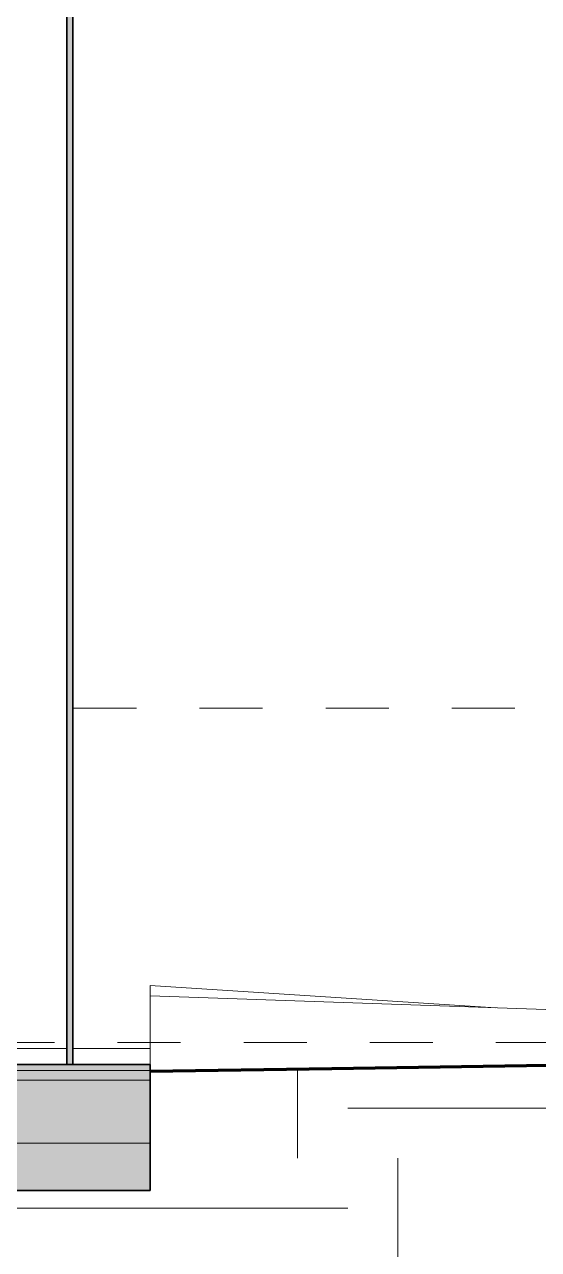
# Model space of a CAD drawing. Header units: metres. Extents: x 3 to 183, y -124 to 10.
# Drawn here: x 176.669 to 177.484, y -0.859 to 1.085 of the extents above; entities that cross this region are included whole.
import ezdxf

# ---------------------------------------------------------------- set-up
doc = ezdxf.new("R2010")
doc.units = ezdxf.units.M
doc.linetypes.add('Centre', pattern=[0.03175, 0.00635, -0.00475, 0.0159, -0.00475])
for name, color, linetype, lineweight in [('A-FLOR', 7, 'Continuous', 9), ('A-FLOR-LEVL', 7, 'Continuous', 9), ('A-FLOR-MCUT', 7, 'Continuous', 9), ('C-BLDG-PADS', 7, 'Continuous', 9), ('C-TOPO', 7, 'Continuous', 9), ('I-WALL', 7, 'Continuous', 9)]:
    doc.layers.add(name, color=color, linetype=linetype, lineweight=lineweight)
pattern_1 = [(0, (0.0162, 0), (0.635, 0.635), [0.635, -0.635]), (0, (0.0162, 0.2381), (0.635, 0.635), [0.635, -0.635]), (0, (0.0162, 0.47625), (0.635, 0.635), [0.635, -0.635]), (90, (0.09555, 0.5556), (-0.635, 0.635), [0.635, -0.635]), (90, (0.3337, 0.5556), (-0.635, 0.635), [0.635, -0.635]), (90, (0.5718, 0.5556), (-0.635, 0.635), [0.635, -0.635])]

# ---------------------------------------------------------------- blocks, each defined once
blk = doc.blocks.new('YADRAN_LASQUEMAS_ARQ_MO_000_SITIO_rvt-4-Elevación 03')
at = {"layer": 'C-TOPO', "true_color": 0xaaaaaa}
h = blk.add_hatch(dxfattribs=at)
h.set_pattern_fill('FP_102', color=253, style=0, pattern_type=2)
h.set_pattern_definition(pattern_1)
h.paths.add_polyline_path([(99.3329, -1.6982), (100.2097, -1.6982), (100.2097, -0.5627), (99.3329, -0.5757), (99.3329, -1.1331)])
h = blk.add_hatch(dxfattribs=at)
h.set_pattern_fill('FP_102', color=253, style=0, pattern_type=2)
h.set_pattern_definition(pattern_1)
h.paths.add_polyline_path([(91.9287, -1.6982), (99.3329, -1.6982), (99.3329, -0.765), (91.9287, -0.765), (91.9287, -1.6276)])
at = {"layer": 'C-BLDG-PADS', "color": 253, "lineweight": 18, "true_color": 0xaaaaaa}
for p, q in [((99.3329, -0.59), (91.9287, -0.59)), ((99.3329, -0.69), (99.3329, -0.59)), ((91.9287, -0.69), (99.3329, -0.69))]:
    blk.add_line(p, q, dxfattribs=at)
at = {"layer": 'C-TOPO', "color": 253, "true_color": 0xaaaaaa}
for p, q in [((99.3329, -0.4402), (99.3329, -0.4401)), ((99.8807, -0.4751), (99.3329, -0.4401)), ((99.3329, -0.4402), (99.3329, -0.4401)), ((99.3329, -0.4562), (99.3329, -0.4402)), ((99.3329, -0.4562), (99.3329, -0.4402)), ((99.3329, -0.565), (99.3329, -0.4562)), ((100.2097, -0.4865), (99.3329, -0.4562)), ((99.3329, -0.4562), (99.3329, -0.565)), ((99.3329, -0.4594), (99.3329, -0.4562)), ((99.3329, -0.5757), (100.2097, -0.5625)), ((99.621, -0.5714), (100.2097, -0.5627)), ((99.3329, -0.5757), (99.621, -0.5714))]:
    blk.add_line(p, q, dxfattribs=at)
at = {"layer": 'C-TOPO', "color": 253, "lineweight": 70, "true_color": 0xaaaaaa}
for p, q in [((99.621, -0.5714), (100.2097, -0.5627)), ((99.3329, -0.5757), (99.621, -0.5714))]:
    blk.add_line(p, q, dxfattribs=at)
blk = doc.blocks.new('YADRAN_LASQUEMAS_ARQ_MO_006_E02_rvt-4-Elevación 03')
at = {"layer": 'A-FLOR', "lineweight": 5, "true_color": 0x9a9a9a}
blk.add_hatch(color=253, dxfattribs=at).paths.add_polyline_path([(96.3742, -0.575), (99.3329, -0.575), (99.3328, -0.565), (99.0296, -0.565), (99.0306, -0.5696), (99.0273, -0.5693), (99.0264, -0.565), (98.9149, -0.565), (98.9151, -0.5673), (98.9119, -0.5669), (98.9117, -0.565), (92.2614, -0.565), (92.2602, -0.5677), (92.258, -0.5671), (92.2573, -0.565), (92.2142, -0.565), (92.2144, -0.5681), (92.2114, -0.5676), (92.211, -0.565), (91.9287, -0.565), (91.9287, -0.575), (96.318, -0.575)])
at = {"layer": 'A-FLOR', "true_color": 0x9a9a9a}
blk.add_hatch(color=253, dxfattribs=at).paths.add_polyline_path([(99.2088, -0.765), (99.3329, -0.765), (99.3329, -0.575), (91.9287, -0.575), (91.9287, -0.765), (99.1672, -0.765)])
at = {"layer": 'I-WALL', "true_color": 0x9a9a9a}
blk.add_hatch(color=253, dxfattribs=at).paths.add_polyline_path([(99.2105, -0.565), (99.2105, 5.6258), (99.2005, 5.6243), (99.2005, -0.565)])
at = {"layer": 'A-FLOR', "color": 8, "true_color": 0x808080}
for p, q in [((99.0769, -0.54), (99.2005, -0.54)), ((99.2104, -0.54), (99.3329, -0.54))]:
    blk.add_line(p, q, dxfattribs=at)
at = {"layer": 'A-FLOR', "lineweight": 35}
for p, q in [((99.3329, -0.565), (91.9287, -0.565)), ((99.3329, -0.765), (99.3329, -0.565)), ((91.9287, -0.765), (99.3329, -0.765))]:
    blk.add_line(p, q, dxfattribs=at)
at = {"layer": 'A-FLOR-MCUT'}
blk.add_line((99.3329, -0.575), (91.9287, -0.575), dxfattribs=at)
at = {"layer": 'I-WALL', "lineweight": 35}
for p, q in [((99.2105, -0.565), (99.2105, 5.6258)), ((99.2005, 1.2738), (99.2005, -0.565)), ((99.2005, -0.565), (99.2105, -0.565))]:
    blk.add_line(p, q, dxfattribs=at)

msp = doc.modelspace()

# ---------------------------------------------------------------- linework, layer by layer
at = {"layer": 'A-FLOR-LEVL', "color": 253, "linetype": 'Centre', "true_color": 0xaaaaaa}
for p, q in [((152.9469, 0), (180.3032, 0)), ((154.2169, -0.5305), (179.0332, -0.5305))]:
    msp.add_line(p, q, dxfattribs=at)

# ---------------------------------------------------------------- block references
at = {"lineweight": 5}
for name in ['YADRAN_LASQUEMAS_ARQ_MO_006_E02_rvt-4-Elevación 03', 'YADRAN_LASQUEMAS_ARQ_MO_000_SITIO_rvt-4-Elevación 03']:
    msp.add_blockref(name, (77.5357, 0), dxfattribs=at)

doc.saveas('drawing.dxf')
